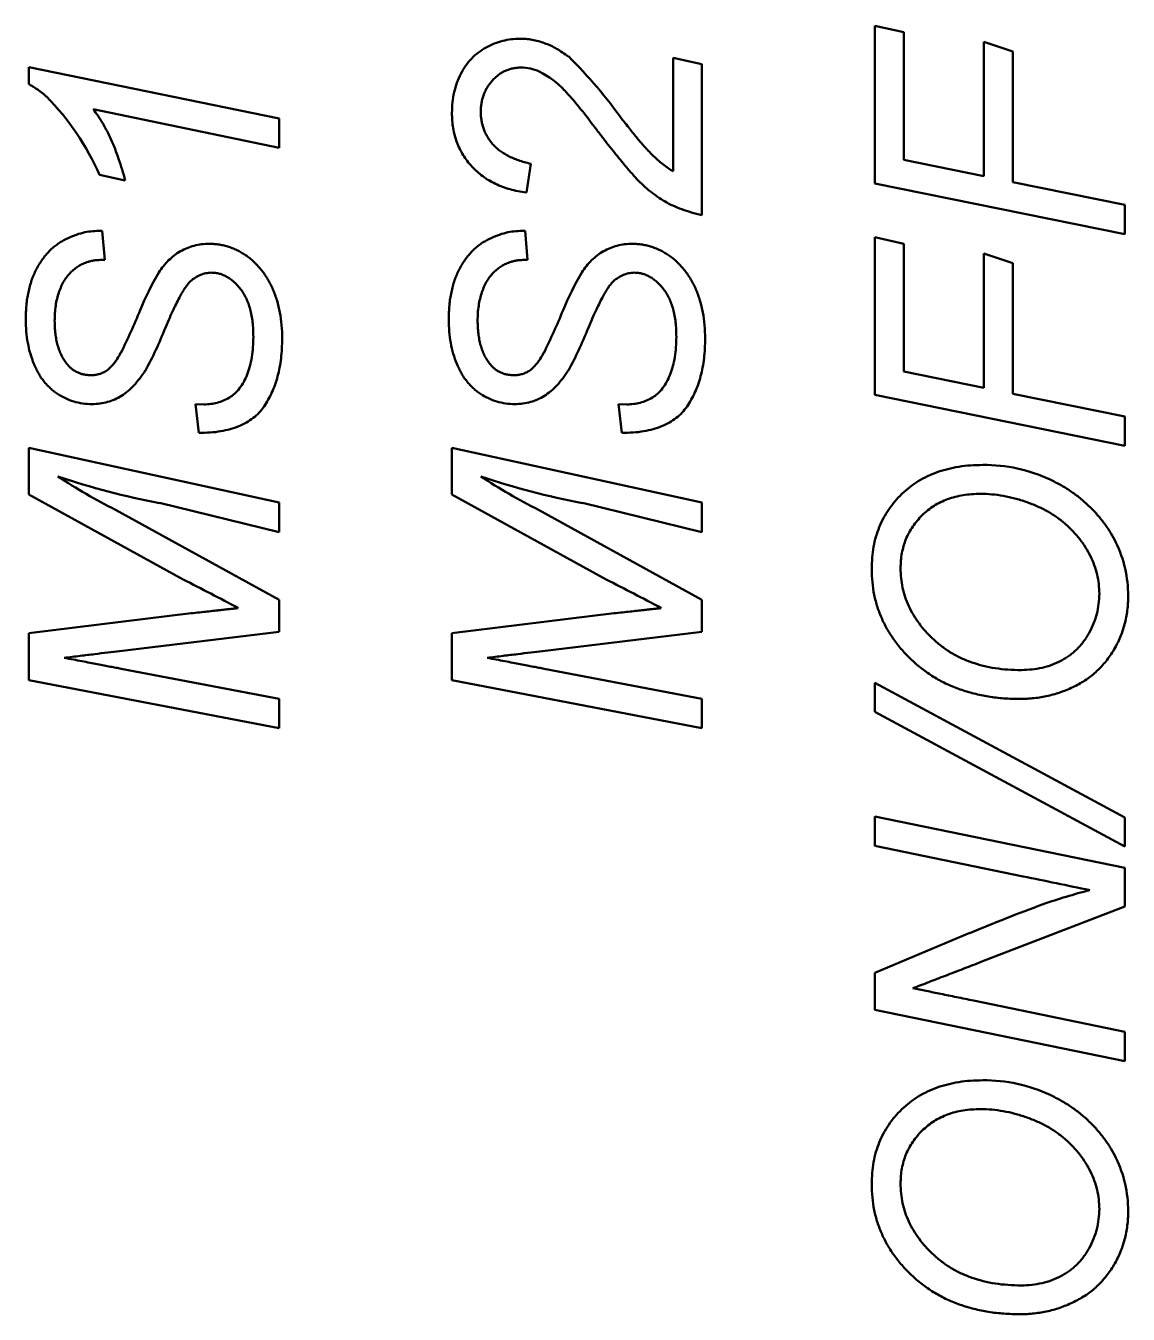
# Model space of a CAD drawing. Header units: millimetres. Extents: x 0 to 420, y 0 to 297.
# Drawn here: x 234.983 to 235.943, y 218.517 to 219.639 of the extents above; entities that cross this region are included whole.
import ezdxf

# ---------------------------------------------------------------- set-up
doc = ezdxf.new("R2010")
doc.units = ezdxf.units.MM
doc.header["$LTSCALE"] = 0.75
doc.layers.add('Visible', color=7, linetype='Continuous', lineweight=50)

msp = doc.modelspace()

# ---------------------------------------------------------------- linework, layer by layer
at = {"layer": 'Visible', "extrusion": (0, 1, 0)}
for p, q in [((235.7223, 219.6388), (235.7474, 219.6332)), ((235.7223, 219.5015), (235.7223, 219.6388)), ((235.7474, 219.6332), (235.7474, 219.522)), ((235.8172, 219.6247), (235.8423, 219.6163)), ((235.8172, 219.5078), (235.8172, 219.6247)), ((235.8423, 219.6163), (235.8423, 219.5027)), ((234.9857, 219.6029), (235.2034, 219.5582)), ((234.9857, 219.5879), (234.9857, 219.6029)), ((235.5466, 219.6108), (235.5717, 219.6055)), ((235.5466, 219.5121), (235.5466, 219.6108)), ((235.5717, 219.6055), (235.5717, 219.474)), ((235.2034, 219.5326), (235.0416, 219.5661)), ((235.2034, 219.5582), (235.2034, 219.5326)), ((235.4226, 219.5187), (235.4188, 219.4936)), ((235.7474, 219.522), (235.8172, 219.5078)), ((235.0694, 219.504), (235.0471, 219.509)), ((235.8423, 219.5027), (235.94, 219.4828)), ((235.94, 219.4573), (235.7223, 219.5015)), ((235.94, 219.4828), (235.94, 219.4573)), ((235.0448, 219.4601), (235.0494, 219.4601)), ((235.0494, 219.4601), (235.0516, 219.4349)), ((235.4131, 219.4601), (235.4177, 219.4601)), ((235.4177, 219.4601), (235.4199, 219.4349)), ((235.7223, 219.4546), (235.7474, 219.449)), ((235.7223, 219.3173), (235.7223, 219.4546)), ((235.7474, 219.449), (235.7474, 219.3378)), ((235.8172, 219.4405), (235.8423, 219.4321)), ((235.8172, 219.3236), (235.8172, 219.4405)), ((235.8423, 219.4321), (235.8423, 219.3184)), ((235.7474, 219.3378), (235.8172, 219.3236)), ((235.94, 219.273), (235.7223, 219.3173)), ((235.8423, 219.3184), (235.94, 219.2986)), ((235.1308, 219.3093), (235.1381, 219.309)), ((235.1336, 219.2842), (235.1308, 219.3093)), ((235.4991, 219.3093), (235.5064, 219.309)), ((235.5019, 219.2842), (235.4991, 219.3093)), ((235.94, 219.2986), (235.94, 219.273)), ((234.9857, 219.2712), (235.2034, 219.2235)), ((234.9857, 219.2305), (234.9857, 219.2712)), ((235.354, 219.2712), (235.5717, 219.2235)), ((235.354, 219.2305), (235.354, 219.2712)), ((235.1199, 219.1566), (234.9857, 219.2305)), ((235.2034, 219.1977), (235.0993, 219.2232)), ((235.2034, 219.2235), (235.2034, 219.1977)), ((235.4882, 219.1566), (235.354, 219.2305)), ((235.5717, 219.1977), (235.4676, 219.2232)), ((235.5717, 219.2235), (235.5717, 219.1977)), ((235.0611, 219.2173), (235.2034, 219.1389)), ((235.4294, 219.2173), (235.5717, 219.1389)), ((235.2034, 219.1389), (235.2034, 219.1111)), ((235.5717, 219.1389), (235.5717, 219.1111)), ((234.9857, 219.1099), (235.127, 219.1271)), ((235.354, 219.1099), (235.4953, 219.1271)), ((234.9857, 219.0688), (234.9857, 219.1099)), ((235.2034, 219.1111), (235.0645, 219.0941)), ((235.354, 219.0688), (235.354, 219.1099)), ((235.5717, 219.1111), (235.4328, 219.0941)), ((235.0659, 219.0788), (235.2034, 219.0525)), ((235.4342, 219.0788), (235.5717, 219.0525)), ((235.2034, 219.0271), (234.9857, 219.0688)), ((235.5717, 219.0271), (235.354, 219.0688)), ((235.7223, 219.0665), (235.94, 218.9493)), ((235.7223, 219.0414), (235.7223, 219.0665)), ((235.2034, 219.0525), (235.2034, 219.0271)), ((235.5717, 219.0525), (235.5717, 219.0271)), ((235.94, 218.9241), (235.7223, 219.0414)), ((235.7223, 218.9501), (235.94, 218.9053)), ((235.7223, 218.9245), (235.7223, 218.9501)), ((235.94, 218.9493), (235.94, 218.9241)), ((235.8513, 218.898), (235.7223, 218.9245)), ((235.94, 218.9053), (235.94, 218.8717)), ((235.94, 218.8717), (235.8155, 218.8237)), ((235.7223, 218.814), (235.805, 218.8487)), ((235.7223, 218.7818), (235.7223, 218.814)), ((235.8081, 218.7898), (235.94, 218.7627)), ((235.94, 218.7371), (235.7223, 218.7818)), ((235.94, 218.7627), (235.94, 218.7371))]:
    msp.add_line(p, q, dxfattribs=at)
at = {"layer": 'Visible', "extrusion": (1e-16, 0, -1)}
for centre, radius, start, end in [((-235.1562, 219.3101), 0.4252, 134.7216, 144.6296), ((-235.4144, 219.5655), 0.0369, 89.46, 115.1137), ((-235.3939, 219.5275), 0.0801, 116.8321, 136.6155), ((-234.9432, 219.512), 0.087, 119.2262, 131.5929), ((-235.1968, 219.3484), 0.3464, 137.4872, 143.7579), ((-234.8385, 219.4174), 0.2278, 135.4932, 156.2855), ((-235.3141, 219.2975), 0.2498, 21.9996, 30.4072), ((-235.6824, 219.2975), 0.2498, 21.9996, 30.4072), ((-234.4973, 219.6342), 0.6337, 202.5619, 206.2579), ((-234.8656, 219.6342), 0.6337, 202.5619, 206.2579), ((-234.8194, 219.4861), 0.3056, 201.3738, 208.8342), ((-235.1877, 219.4861), 0.3056, 201.3738, 208.8342), ((-235.8174, 219.1202), 0.1361, 89.524, 114.9275), ((-235.2777, 219.6493), 0.4833, 296.6206, 303.5186), ((-235.2138, 219.8393), 0.6267, 280.5246, 288.8951), ((-235.646, 219.6493), 0.4833, 296.6206, 303.5186), ((-235.5821, 219.8393), 0.6267, 280.5246, 288.8951), ((-235.8374, 219.1426), 0.1054, 154.0927, 180.2064), ((-233.7139, 216.3856), 3.1073, 116.9033, 117.9007), ((-234.0822, 216.3856), 3.1073, 116.9033, 117.9007), ((-236.0685, 218.2885), 0.6184, 71.1467, 75.0795), ((-236.3226, 217.6284), 1.3254, 67.0144, 69.9748), ((-235.8174, 218.5843), 0.1361, 89.524, 114.9275), ((-235.8374, 218.6067), 0.1054, 154.0927, 180.2064)]:
    msp.add_arc(centre, radius, start, end, dxfattribs=at)
at = {"layer": 'Visible'}
for points, knots in [([(235.354, 219.5631), (235.3541, 219.5661), (235.3542, 219.5721), (235.3558, 219.5809), (235.3582, 219.5892), (235.3616, 219.5971), (235.3659, 219.6042), (235.371, 219.6105), (235.377, 219.6158), (235.3837, 219.62), (235.3907, 219.6234), (235.3981, 219.6257), (235.4055, 219.6273), (235.4105, 219.6274), (235.413, 219.6275)], [0, 0, 0, 0, 0.093775, 0.184242, 0.272146, 0.359805, 0.44523, 0.526996, 0.607543, 0.688567, 0.768957, 0.846801, 0.923587, 1, 1, 1, 1]), ([(235.413, 219.6275), (235.4148, 219.6275), (235.4184, 219.6274), (235.4239, 219.6267), (235.4293, 219.6254), (235.4346, 219.6238), (235.4399, 219.6216), (235.4451, 219.6189), (235.4503, 219.6157), (235.4536, 219.6133), (235.4553, 219.6121)], [0, 0, 0, 0, 0.119031, 0.238895, 0.358879, 0.479511, 0.604039, 0.732078, 0.863557, 1, 1, 1, 1]), ([(235.414, 219.6024), (235.4129, 219.6024), (235.4105, 219.6023), (235.407, 219.6018), (235.4037, 219.6009), (235.4005, 219.5997), (235.3975, 219.5981), (235.3946, 219.5962), (235.3918, 219.5939), (235.3892, 219.5913), (235.3868, 219.5884), (235.3848, 219.5854), (235.383, 219.5822), (235.3816, 219.5789), (235.3805, 219.5754), (235.3797, 219.5717), (235.3792, 219.5678), (235.3791, 219.5652), (235.3791, 219.5639)], [0, 0, 0, 0, 0.061846, 0.122041, 0.181242, 0.240141, 0.298769, 0.358524, 0.420062, 0.483983, 0.548703, 0.611595, 0.674302, 0.736718, 0.799858, 0.864574, 0.931382, 1, 1, 1, 1]), ([(235.0416, 219.5661), (235.043, 219.5642), (235.046, 219.5603), (235.05, 219.5539), (235.0538, 219.547), (235.0573, 219.5395), (235.0608, 219.5314), (235.0638, 219.5228), (235.0669, 219.5136), (235.0686, 219.5073), (235.0694, 219.504)], [0, 0, 0, 0, 0.104795, 0.214653, 0.329478, 0.450781, 0.578007, 0.71213, 0.852652, 1, 1, 1, 1]), ([(235.4188, 219.4936), (235.4164, 219.4939), (235.4116, 219.4947), (235.4046, 219.4963), (235.3981, 219.4985), (235.3919, 219.5011), (235.3861, 219.5041), (235.3808, 219.5077), (235.3758, 219.5117), (235.3713, 219.5161), (235.3672, 219.521), (235.3637, 219.5262), (235.3607, 219.5316), (235.3582, 219.5374), (235.3563, 219.5434), (235.355, 219.5497), (235.3541, 219.5563), (235.354, 219.5608), (235.354, 219.5631)], [0, 0, 0, 0, 0.070834, 0.138824, 0.204057, 0.267787, 0.32956, 0.390811, 0.451414, 0.511997, 0.572223, 0.631749, 0.69113, 0.750382, 0.8101, 0.871361, 0.934657, 1, 1, 1, 1]), ([(235.3791, 219.5639), (235.3791, 219.5626), (235.3792, 219.56), (235.3797, 219.5561), (235.3805, 219.5524), (235.3816, 219.5488), (235.3831, 219.5454), (235.3849, 219.542), (235.387, 219.5388), (235.3894, 219.5358), (235.3922, 219.5328), (235.3954, 219.5301), (235.399, 219.5277), (235.4029, 219.5254), (235.4073, 219.5234), (235.412, 219.5216), (235.4171, 219.52), (235.4207, 219.5191), (235.4226, 219.5187)], [0, 0, 0, 0, 0.058002, 0.113841, 0.169167, 0.223943, 0.278709, 0.333397, 0.389562, 0.446644, 0.504744, 0.565731, 0.628435, 0.695174, 0.764687, 0.838475, 0.91722, 1, 1, 1, 1]), ([(235.5717, 219.474), (235.5686, 219.4747), (235.5626, 219.4761), (235.5542, 219.4789), (235.5465, 219.482), (235.5395, 219.4856), (235.533, 219.4897), (235.5267, 219.4944), (235.5206, 219.4996), (235.5156, 219.5046), (235.5115, 219.5092), (235.5078, 219.5134), (235.5037, 219.5183), (235.4991, 219.5238), (235.4941, 219.5302), (235.4885, 219.5372), (235.4825, 219.545), (235.4784, 219.5504), (235.4762, 219.5532)], [0, 0, 0, 0, 0.074728, 0.144155, 0.209055, 0.269772, 0.329257, 0.390128, 0.453407, 0.518695, 0.555247, 0.598869, 0.648871, 0.705704, 0.769204, 0.839328, 0.916349, 1, 1, 1, 1]), ([(235.503, 219.5563), (235.5043, 219.5547), (235.5067, 219.5516), (235.5103, 219.5471), (235.5137, 219.5429), (235.5168, 219.539), (235.5199, 219.5355), (235.5228, 219.5323), (235.5255, 219.5293), (235.5288, 219.526), (235.5328, 219.5222), (235.5375, 219.5182), (235.542, 219.5148), (235.5451, 219.513), (235.5466, 219.5121)], [0, 0, 0, 0, 0.097504, 0.18944, 0.275816, 0.356198, 0.431415, 0.500657, 0.564403, 0.622177, 0.728875, 0.826511, 0.916875, 1, 1, 1, 1]), ([(234.9829, 219.383), (234.9829, 219.3851), (234.983, 219.3893), (234.9834, 219.3953), (234.9841, 219.4011), (234.9851, 219.4067), (234.9864, 219.412), (234.9879, 219.4171), (234.9898, 219.4219), (234.9919, 219.4264), (234.9943, 219.4307), (234.9968, 219.4347), (234.9995, 219.4383), (235.0025, 219.4417), (235.0056, 219.4448), (235.0089, 219.4475), (235.0124, 219.45), (235.0172, 219.4528), (235.0233, 219.4556), (235.0306, 219.4581), (235.0378, 219.4598), (235.0425, 219.46), (235.0448, 219.4601)], [0, 0, 0, 0, 0.057176, 0.111722, 0.164533, 0.215802, 0.264855, 0.312737, 0.359156, 0.404479, 0.448591, 0.491133, 0.532527, 0.572766, 0.612072, 0.650989, 0.689487, 0.727825, 0.802251, 0.871443, 0.937168, 1, 1, 1, 1]), ([(235.3512, 219.383), (235.3512, 219.3851), (235.3513, 219.3893), (235.3517, 219.3953), (235.3524, 219.4011), (235.3534, 219.4067), (235.3547, 219.412), (235.3562, 219.4171), (235.3581, 219.4219), (235.3602, 219.4264), (235.3626, 219.4307), (235.3651, 219.4347), (235.3678, 219.4383), (235.3708, 219.4417), (235.3739, 219.4448), (235.3772, 219.4475), (235.3807, 219.45), (235.3855, 219.4528), (235.3916, 219.4556), (235.3989, 219.4581), (235.4061, 219.4598), (235.4108, 219.46), (235.4131, 219.4601)], [0, 0, 0, 0, 0.057176, 0.111722, 0.164533, 0.215802, 0.264855, 0.312737, 0.359156, 0.404479, 0.448591, 0.491133, 0.532527, 0.572766, 0.612072, 0.650989, 0.689487, 0.727825, 0.802251, 0.871443, 0.937168, 1, 1, 1, 1]), ([(235.0987, 219.4239), (235.1, 219.4258), (235.1026, 219.4296), (235.1072, 219.4346), (235.1121, 219.4389), (235.1175, 219.4425), (235.1233, 219.4454), (235.1295, 219.4474), (235.1361, 219.4487), (235.1406, 219.4488), (235.1429, 219.4489)], [0, 0, 0, 0, 0.131839, 0.258655, 0.381579, 0.503066, 0.623984, 0.745349, 0.869943, 1, 1, 1, 1]), ([(235.1429, 219.4489), (235.1443, 219.4489), (235.1472, 219.4488), (235.1515, 219.4483), (235.1556, 219.4475), (235.1598, 219.4463), (235.1637, 219.4448), (235.1677, 219.443), (235.1715, 219.4409), (235.1753, 219.4384), (235.1789, 219.4356), (235.1822, 219.4326), (235.1854, 219.4293), (235.1884, 219.4258), (235.1912, 219.422), (235.1937, 219.4179), (235.1961, 219.4136), (235.1989, 219.4076), (235.2019, 219.3994), (235.2044, 219.389), (235.2059, 219.378), (235.2061, 219.3704), (235.2062, 219.3665)], [0, 0, 0, 0, 0.037666, 0.074407, 0.111239, 0.147582, 0.184628, 0.22185, 0.259758, 0.298589, 0.337507, 0.376952, 0.416342, 0.455858, 0.496285, 0.537536, 0.579648, 0.622916, 0.711502, 0.803332, 0.899034, 1, 1, 1, 1]), ([(235.467, 219.4239), (235.4683, 219.4258), (235.4709, 219.4296), (235.4755, 219.4346), (235.4804, 219.4389), (235.4858, 219.4425), (235.4916, 219.4454), (235.4978, 219.4474), (235.5044, 219.4487), (235.5089, 219.4488), (235.5112, 219.4489)], [0, 0, 0, 0, 0.131839, 0.258655, 0.381579, 0.503066, 0.623984, 0.745349, 0.869943, 1, 1, 1, 1]), ([(235.5112, 219.4489), (235.5126, 219.4489), (235.5155, 219.4488), (235.5198, 219.4483), (235.5239, 219.4475), (235.5281, 219.4463), (235.532, 219.4448), (235.536, 219.443), (235.5398, 219.4409), (235.5436, 219.4384), (235.5472, 219.4356), (235.5505, 219.4326), (235.5537, 219.4293), (235.5567, 219.4258), (235.5595, 219.422), (235.562, 219.4179), (235.5644, 219.4136), (235.5672, 219.4076), (235.5702, 219.3994), (235.5727, 219.389), (235.5742, 219.378), (235.5744, 219.3704), (235.5745, 219.3665)], [0, 0, 0, 0, 0.037666, 0.074407, 0.111239, 0.147582, 0.184628, 0.22185, 0.259758, 0.298589, 0.337507, 0.376952, 0.416342, 0.455858, 0.496285, 0.537536, 0.579648, 0.622916, 0.711502, 0.803332, 0.899034, 1, 1, 1, 1]), ([(235.0516, 219.4349), (235.0502, 219.4349), (235.0474, 219.4349), (235.0436, 219.4346), (235.0402, 219.4341), (235.0381, 219.4335), (235.0372, 219.4333)], [0, 0, 0, 0, 0.299093, 0.566055, 0.79909, 1, 1, 1, 1]), ([(235.4199, 219.4349), (235.4185, 219.4349), (235.4157, 219.4349), (235.4119, 219.4346), (235.4085, 219.4341), (235.4064, 219.4335), (235.4055, 219.4333)], [0, 0, 0, 0, 0.299093, 0.566055, 0.79909, 1, 1, 1, 1]), ([(235.0372, 219.4333), (235.0357, 219.4327), (235.0328, 219.4317), (235.0288, 219.4295), (235.0252, 219.427), (235.0218, 219.424), (235.0188, 219.4205), (235.0161, 219.4165), (235.0137, 219.4118), (235.0117, 219.4066), (235.01, 219.401), (235.0089, 219.3949), (235.0081, 219.3886), (235.0081, 219.3842), (235.008, 219.382)], [0, 0, 0, 0, 0.073908, 0.145681, 0.215403, 0.285166, 0.35694, 0.43333, 0.515244, 0.603983, 0.697243, 0.794067, 0.894593, 1, 1, 1, 1]), ([(235.1445, 219.4238), (235.1429, 219.4237), (235.1396, 219.4235), (235.1349, 219.422), (235.1304, 219.4197), (235.1277, 219.4175), (235.1263, 219.4163)], [0, 0, 0, 0, 0.244212, 0.484487, 0.733927, 1, 1, 1, 1]), ([(235.1811, 219.368), (235.181, 219.3702), (235.181, 219.3745), (235.1805, 219.3807), (235.1796, 219.3865), (235.1784, 219.3919), (235.1768, 219.3969), (235.1749, 219.4015), (235.1727, 219.4057), (235.17, 219.4095), (235.1672, 219.4128), (235.1643, 219.4158), (235.1612, 219.4182), (235.1581, 219.4202), (235.1549, 219.4218), (235.1515, 219.423), (235.148, 219.4236), (235.1457, 219.4237), (235.1445, 219.4238)], [0, 0, 0, 0, 0.089108, 0.173175, 0.252515, 0.326931, 0.397455, 0.464388, 0.528794, 0.590654, 0.650098, 0.705993, 0.758875, 0.808781, 0.857327, 0.90527, 0.952126, 1, 1, 1, 1]), ([(235.4055, 219.4333), (235.404, 219.4327), (235.4011, 219.4317), (235.3971, 219.4295), (235.3935, 219.427), (235.3901, 219.424), (235.3871, 219.4205), (235.3844, 219.4165), (235.382, 219.4118), (235.38, 219.4066), (235.3783, 219.401), (235.3772, 219.3949), (235.3764, 219.3886), (235.3764, 219.3842), (235.3763, 219.382)], [0, 0, 0, 0, 0.073908, 0.145681, 0.215403, 0.285166, 0.35694, 0.43333, 0.515244, 0.603983, 0.697243, 0.794067, 0.894593, 1, 1, 1, 1]), ([(235.5128, 219.4238), (235.5112, 219.4237), (235.5079, 219.4235), (235.5032, 219.422), (235.4987, 219.4197), (235.496, 219.4175), (235.4946, 219.4163)], [0, 0, 0, 0, 0.244212, 0.484487, 0.733927, 1, 1, 1, 1]), ([(235.5494, 219.368), (235.5493, 219.3702), (235.5493, 219.3745), (235.5488, 219.3807), (235.5479, 219.3865), (235.5467, 219.3919), (235.5451, 219.3969), (235.5432, 219.4015), (235.541, 219.4057), (235.5383, 219.4095), (235.5355, 219.4128), (235.5326, 219.4158), (235.5295, 219.4182), (235.5264, 219.4202), (235.5232, 219.4218), (235.5198, 219.423), (235.5163, 219.4236), (235.514, 219.4237), (235.5128, 219.4238)], [0, 0, 0, 0, 0.089108, 0.173175, 0.252515, 0.326931, 0.397455, 0.464388, 0.528794, 0.590654, 0.650098, 0.705993, 0.758875, 0.808781, 0.857327, 0.90527, 0.952126, 1, 1, 1, 1]), ([(235.1263, 219.4163), (235.1256, 219.4156), (235.124, 219.4139), (235.1217, 219.4107), (235.1191, 219.4067), (235.1165, 219.4019), (235.1136, 219.3962), (235.1105, 219.3898), (235.1073, 219.3825), (235.1051, 219.3774), (235.104, 219.3747)], [0, 0, 0, 0, 0.066323, 0.14902, 0.248176, 0.364199, 0.497344, 0.646948, 0.815162, 1, 1, 1, 1]), ([(235.4946, 219.4163), (235.4939, 219.4156), (235.4923, 219.4139), (235.49, 219.4107), (235.4874, 219.4067), (235.4848, 219.4019), (235.4819, 219.3962), (235.4788, 219.3898), (235.4756, 219.3825), (235.4734, 219.3774), (235.4723, 219.3747)], [0, 0, 0, 0, 0.066323, 0.14902, 0.248176, 0.364199, 0.497344, 0.646948, 0.815162, 1, 1, 1, 1]), ([(235.0405, 219.3093), (235.0378, 219.3094), (235.0325, 219.3097), (235.0246, 219.3114), (235.0173, 219.3142), (235.0115, 219.3174), (235.0072, 219.3205), (235.0041, 219.3232), (235.0013, 219.3261), (234.9985, 219.3292), (234.9961, 219.3326), (234.9938, 219.3363), (234.9918, 219.3402), (234.9893, 219.3458), (234.9867, 219.3532), (234.9845, 219.3627), (234.9831, 219.3727), (234.983, 219.3795), (234.9829, 219.383)], [0, 0, 0, 0, 0.077405, 0.152559, 0.227192, 0.302475, 0.340841, 0.379116, 0.417572, 0.457017, 0.496879, 0.53754, 0.57969, 0.622981, 0.71226, 0.804397, 0.899865, 1, 1, 1, 1]), ([(235.008, 219.382), (235.0081, 219.38), (235.0081, 219.3763), (235.0086, 219.3707), (235.0094, 219.3656), (235.0106, 219.3607), (235.012, 219.3562), (235.0138, 219.352), (235.0159, 219.3481), (235.0176, 219.3458), (235.0184, 219.3447)], [0, 0, 0, 0, 0.148135, 0.287893, 0.419962, 0.545936, 0.665449, 0.780797, 0.892095, 1, 1, 1, 1]), ([(235.4088, 219.3093), (235.4061, 219.3094), (235.4008, 219.3097), (235.3929, 219.3114), (235.3856, 219.3142), (235.3798, 219.3174), (235.3755, 219.3205), (235.3724, 219.3232), (235.3696, 219.3261), (235.3668, 219.3292), (235.3644, 219.3326), (235.3621, 219.3363), (235.3601, 219.3402), (235.3576, 219.3458), (235.355, 219.3532), (235.3528, 219.3627), (235.3514, 219.3727), (235.3513, 219.3795), (235.3512, 219.383)], [0, 0, 0, 0, 0.077405, 0.152559, 0.227192, 0.302475, 0.340841, 0.379116, 0.417572, 0.457017, 0.496879, 0.53754, 0.57969, 0.622981, 0.71226, 0.804397, 0.899865, 1, 1, 1, 1]), ([(235.3763, 219.382), (235.3764, 219.38), (235.3764, 219.3763), (235.3769, 219.3707), (235.3777, 219.3656), (235.3789, 219.3607), (235.3803, 219.3562), (235.3821, 219.352), (235.3842, 219.3481), (235.3859, 219.3458), (235.3867, 219.3447)], [0, 0, 0, 0, 0.148135, 0.287893, 0.419962, 0.545936, 0.665449, 0.780797, 0.892095, 1, 1, 1, 1]), ([(235.1381, 219.309), (235.14, 219.3091), (235.1439, 219.3093), (235.1496, 219.3104), (235.1551, 219.3123), (235.1603, 219.3149), (235.1651, 219.3184), (235.1692, 219.3231), (235.1729, 219.3286), (235.1758, 219.3351), (235.1782, 219.3424), (235.1799, 219.3504), (235.1809, 219.359), (235.181, 219.3649), (235.1811, 219.368)], [0, 0, 0, 0, 0.071523, 0.141605, 0.210485, 0.280464, 0.351512, 0.425584, 0.505344, 0.591665, 0.684611, 0.783005, 0.887851, 1, 1, 1, 1]), ([(235.5064, 219.309), (235.5083, 219.3091), (235.5122, 219.3093), (235.5179, 219.3104), (235.5234, 219.3123), (235.5286, 219.3149), (235.5334, 219.3184), (235.5375, 219.3231), (235.5412, 219.3286), (235.5441, 219.3351), (235.5465, 219.3424), (235.5482, 219.3504), (235.5492, 219.359), (235.5493, 219.3649), (235.5494, 219.368)], [0, 0, 0, 0, 0.071523, 0.141605, 0.210485, 0.280464, 0.351512, 0.425584, 0.505344, 0.591665, 0.684611, 0.783005, 0.887851, 1, 1, 1, 1]), ([(235.2062, 219.3665), (235.2061, 219.3635), (235.206, 219.3577), (235.2053, 219.3493), (235.2041, 219.3412), (235.2023, 219.3336), (235.2002, 219.3264), (235.1974, 219.3196), (235.1942, 219.3132), (235.1905, 219.3072), (235.1862, 219.3018), (235.181, 219.2971), (235.175, 219.2931), (235.1682, 219.2899), (235.1607, 219.2873), (235.1524, 219.2855), (235.1432, 219.2844), (235.1369, 219.2843), (235.1336, 219.2842)], [0, 0, 0, 0, 0.070317, 0.137399, 0.20184, 0.263994, 0.323689, 0.381619, 0.438136, 0.493665, 0.548551, 0.603446, 0.660104, 0.71926, 0.78178, 0.849153, 0.921688, 1, 1, 1, 1]), ([(235.5745, 219.3665), (235.5744, 219.3635), (235.5743, 219.3577), (235.5736, 219.3493), (235.5724, 219.3412), (235.5706, 219.3336), (235.5685, 219.3264), (235.5657, 219.3196), (235.5625, 219.3132), (235.5588, 219.3072), (235.5545, 219.3018), (235.5493, 219.2971), (235.5433, 219.2931), (235.5365, 219.2899), (235.529, 219.2873), (235.5207, 219.2855), (235.5115, 219.2844), (235.5052, 219.2843), (235.5019, 219.2842)], [0, 0, 0, 0, 0.070317, 0.137399, 0.20184, 0.263994, 0.323689, 0.381619, 0.438136, 0.493665, 0.548551, 0.603446, 0.660104, 0.71926, 0.78178, 0.849153, 0.921688, 1, 1, 1, 1]), ([(235.0184, 219.3447), (235.0191, 219.3438), (235.0204, 219.3422), (235.0227, 219.3402), (235.0251, 219.3384), (235.0277, 219.337), (235.0304, 219.3358), (235.0333, 219.3351), (235.0364, 219.3346), (235.0384, 219.3345), (235.0395, 219.3345)], [0, 0, 0, 0, 0.129879, 0.254386, 0.377539, 0.498034, 0.61873, 0.741543, 0.868751, 1, 1, 1, 1]), ([(235.0395, 219.3345), (235.0408, 219.3345), (235.0433, 219.3346), (235.0469, 219.3354), (235.0503, 219.3367), (235.0536, 219.3386), (235.0567, 219.3412), (235.0598, 219.3447), (235.0628, 219.3489), (235.0646, 219.3522), (235.0655, 219.3539)], [0, 0, 0, 0, 0.110646, 0.217163, 0.323195, 0.430051, 0.545392, 0.678365, 0.829398, 1, 1, 1, 1]), ([(235.3867, 219.3447), (235.3874, 219.3438), (235.3887, 219.3422), (235.391, 219.3402), (235.3934, 219.3384), (235.396, 219.337), (235.3987, 219.3358), (235.4016, 219.3351), (235.4047, 219.3346), (235.4067, 219.3345), (235.4078, 219.3345)], [0, 0, 0, 0, 0.129879, 0.254386, 0.377539, 0.498034, 0.61873, 0.741543, 0.868751, 1, 1, 1, 1]), ([(235.4078, 219.3345), (235.4091, 219.3345), (235.4116, 219.3346), (235.4152, 219.3354), (235.4186, 219.3367), (235.4219, 219.3386), (235.425, 219.3412), (235.4281, 219.3447), (235.4311, 219.3489), (235.4329, 219.3522), (235.4338, 219.3539)], [0, 0, 0, 0, 0.110646, 0.217163, 0.323195, 0.430051, 0.545392, 0.678365, 0.829398, 1, 1, 1, 1]), ([(235.087, 219.3387), (235.0855, 219.3363), (235.0824, 219.3317), (235.0772, 219.3257), (235.072, 219.3205), (235.0663, 219.3164), (235.0604, 219.3132), (235.0541, 219.311), (235.0475, 219.3096), (235.0429, 219.3094), (235.0405, 219.3093)], [0, 0, 0, 0, 0.148787, 0.285958, 0.413115, 0.532034, 0.646954, 0.76094, 0.878135, 1, 1, 1, 1]), ([(235.4553, 219.3387), (235.4538, 219.3363), (235.4507, 219.3317), (235.4455, 219.3257), (235.4403, 219.3205), (235.4346, 219.3164), (235.4287, 219.3132), (235.4224, 219.311), (235.4158, 219.3096), (235.4112, 219.3094), (235.4088, 219.3093)], [0, 0, 0, 0, 0.148787, 0.285958, 0.413115, 0.532034, 0.646954, 0.76094, 0.878135, 1, 1, 1, 1]), ([(235.7195, 219.1659), (235.7196, 219.1692), (235.7197, 219.1756), (235.721, 219.1849), (235.723, 219.1938), (235.7259, 219.2022), (235.7297, 219.2102), (235.7342, 219.2177), (235.7396, 219.2247), (235.7457, 219.2312), (235.7526, 219.2371), (235.76, 219.2423), (235.768, 219.2466), (235.7766, 219.2502), (235.7857, 219.2529), (235.7954, 219.2549), (235.8057, 219.2561), (235.8127, 219.2562), (235.8163, 219.2563)], [0, 0, 0, 0, 0.06557, 0.128735, 0.18968, 0.249063, 0.307551, 0.365938, 0.424966, 0.48518, 0.545743, 0.60627, 0.667126, 0.728998, 0.792845, 0.858811, 0.927708, 1, 1, 1, 1]), ([(235.8748, 219.2436), (235.878, 219.242), (235.8845, 219.2388), (235.8936, 219.233), (235.902, 219.2267), (235.9096, 219.2198), (235.9165, 219.2125), (235.9226, 219.2048), (235.9279, 219.197), (235.9308, 219.1914), (235.9322, 219.1887)], [0, 0, 0, 0, 0.135348, 0.266964, 0.396515, 0.524227, 0.648407, 0.769078, 0.885562, 1, 1, 1, 1]), ([(235.8142, 219.2312), (235.8116, 219.2311), (235.8066, 219.231), (235.7992, 219.2301), (235.7922, 219.2287), (235.7856, 219.2266), (235.7795, 219.224), (235.7737, 219.2208), (235.7684, 219.217), (235.7634, 219.2126), (235.759, 219.2078), (235.7552, 219.2027), (235.7519, 219.1974), (235.7492, 219.1917), (235.7472, 219.1857), (235.7457, 219.1795), (235.7448, 219.173), (235.7447, 219.1686), (235.7446, 219.1664)], [0, 0, 0, 0, 0.072789, 0.14192, 0.208674, 0.272904, 0.335142, 0.396976, 0.458204, 0.519861, 0.580881, 0.640702, 0.699219, 0.757526, 0.816322, 0.875985, 0.937009, 1, 1, 1, 1]), ([(235.9177, 219.1441), (235.9176, 219.147), (235.9174, 219.1526), (235.9158, 219.161), (235.9135, 219.1691), (235.91, 219.177), (235.9058, 219.1846), (235.9007, 219.1918), (235.8949, 219.1985), (235.8883, 219.2049), (235.881, 219.2107), (235.8728, 219.2159), (235.8638, 219.2204), (235.8541, 219.2242), (235.8442, 219.2273), (235.8341, 219.2295), (235.8242, 219.2309), (235.8175, 219.2311), (235.8142, 219.2312)], [0, 0, 0, 0, 0.056934, 0.113201, 0.169742, 0.226928, 0.285142, 0.343532, 0.403069, 0.463886, 0.526757, 0.590969, 0.657978, 0.727863, 0.798589, 0.866979, 0.934055, 1, 1, 1, 1]), ([(235.8487, 219.0525), (235.844, 219.0526), (235.8348, 219.0528), (235.8213, 219.0544), (235.8086, 219.057), (235.7965, 219.0606), (235.7851, 219.0652), (235.7744, 219.0709), (235.7644, 219.0777), (235.7551, 219.0854), (235.7468, 219.0939), (235.7395, 219.1029), (235.7333, 219.1123), (235.7283, 219.1221), (235.7243, 219.1324), (235.7215, 219.1432), (235.7198, 219.1544), (235.7196, 219.162), (235.7195, 219.1659)], [0, 0, 0, 0, 0.073381, 0.143531, 0.211208, 0.27664, 0.340385, 0.403152, 0.465616, 0.528636, 0.590764, 0.65065, 0.709022, 0.766389, 0.82352, 0.881009, 0.939765, 1, 1, 1, 1]), ([(235.7446, 219.1664), (235.7447, 219.1635), (235.7449, 219.1578), (235.7463, 219.1494), (235.7485, 219.1412), (235.7516, 219.1333), (235.7557, 219.1256), (235.7606, 219.1182), (235.7665, 219.1111), (235.7731, 219.1043), (235.7805, 219.0981), (235.7886, 219.0926), (235.7973, 219.0879), (235.8067, 219.0842), (235.8166, 219.0812), (235.8271, 219.0791), (235.8383, 219.0779), (235.8459, 219.0777), (235.8498, 219.0777)], [0, 0, 0, 0, 0.056367, 0.111664, 0.166499, 0.221883, 0.277844, 0.335488, 0.395082, 0.45761, 0.521172, 0.584417, 0.648522, 0.713569, 0.780943, 0.85081, 0.923465, 1, 1, 1, 1]), ([(235.8498, 219.0777), (235.8529, 219.0778), (235.8589, 219.078), (235.8678, 219.0796), (235.8763, 219.082), (235.883, 219.0851), (235.8881, 219.0879), (235.8917, 219.0904), (235.8951, 219.093), (235.8983, 219.0959), (235.9013, 219.0991), (235.904, 219.1025), (235.9066, 219.1062), (235.9096, 219.1114), (235.9129, 219.1182), (235.9156, 219.1266), (235.9173, 219.1353), (235.9176, 219.1412), (235.9177, 219.1441)], [0, 0, 0, 0, 0.086713, 0.170424, 0.253503, 0.336156, 0.377683, 0.418195, 0.458822, 0.499477, 0.540111, 0.58125, 0.623132, 0.665987, 0.75133, 0.834629, 0.916948, 1, 1, 1, 1]), ([(235.127, 219.1271), (235.1294, 219.1274), (235.1341, 219.1279), (235.1407, 219.1286), (235.1468, 219.1293), (235.1523, 219.1299), (235.1571, 219.1305), (235.1612, 219.1309), (235.1648, 219.1313), (235.167, 219.1316), (235.1679, 219.1317)], [0, 0, 0, 0, 0.177865, 0.340772, 0.48872, 0.621827, 0.739043, 0.841298, 0.928595, 1, 1, 1, 1]), ([(235.4953, 219.1271), (235.4977, 219.1274), (235.5024, 219.1279), (235.509, 219.1286), (235.5151, 219.1293), (235.5206, 219.1299), (235.5254, 219.1305), (235.5295, 219.1309), (235.5331, 219.1313), (235.5353, 219.1316), (235.5362, 219.1317)], [0, 0, 0, 0, 0.177865, 0.340772, 0.48872, 0.621827, 0.739043, 0.841298, 0.928595, 1, 1, 1, 1]), ([(235.9428, 219.1422), (235.9428, 219.1401), (235.9427, 219.1359), (235.9421, 219.1297), (235.9411, 219.1236), (235.9398, 219.1177), (235.938, 219.1119), (235.9359, 219.1062), (235.9334, 219.1007), (235.9305, 219.0954), (235.9272, 219.0903), (235.9237, 219.0855), (235.9198, 219.081), (235.9157, 219.0768), (235.9112, 219.0729), (235.9064, 219.0694), (235.9013, 219.0662), (235.8959, 219.0633), (235.8903, 219.0608), (235.8847, 219.0586), (235.8789, 219.0567), (235.873, 219.0552), (235.8671, 219.054), (235.861, 219.0532), (235.8549, 219.0526), (235.8507, 219.0526), (235.8487, 219.0525)], [0, 0, 0, 0, 0.04374, 0.086472, 0.128617, 0.17039, 0.211696, 0.252916, 0.294456, 0.336259, 0.377879, 0.418789, 0.459555, 0.499789, 0.540555, 0.581047, 0.622505, 0.664309, 0.706393, 0.748493, 0.790068, 0.831544, 0.873361, 0.915079, 0.957458, 1, 1, 1, 1]), ([(235.0645, 219.0941), (235.0611, 219.0937), (235.0539, 219.0929), (235.0425, 219.0915), (235.0299, 219.09), (235.021, 219.0889), (235.0164, 219.0883)], [0, 0, 0, 0, 0.211421, 0.448209, 0.711367, 1, 1, 1, 1]), ([(235.0164, 219.0883), (235.019, 219.0878), (235.0242, 219.0869), (235.0316, 219.0854), (235.0386, 219.0841), (235.045, 219.0829), (235.051, 219.0817), (235.0564, 219.0806), (235.0613, 219.0798), (235.0645, 219.0791), (235.0659, 219.0788)], [0, 0, 0, 0, 0.160222, 0.31078, 0.451511, 0.580877, 0.701592, 0.81078, 0.910142, 1, 1, 1, 1]), ([(235.4328, 219.0941), (235.4294, 219.0937), (235.4222, 219.0929), (235.4108, 219.0915), (235.3982, 219.09), (235.3893, 219.0889), (235.3847, 219.0883)], [0, 0, 0, 0, 0.211421, 0.448209, 0.711367, 1, 1, 1, 1]), ([(235.3847, 219.0883), (235.3873, 219.0878), (235.3925, 219.0869), (235.3999, 219.0854), (235.4069, 219.0841), (235.4133, 219.0829), (235.4193, 219.0817), (235.4247, 219.0806), (235.4296, 219.0798), (235.4328, 219.0791), (235.4342, 219.0788)], [0, 0, 0, 0, 0.160222, 0.31078, 0.451511, 0.580877, 0.701592, 0.81078, 0.910142, 1, 1, 1, 1]), ([(235.9093, 218.8861), (235.8996, 218.888), (235.8803, 218.892), (235.861, 218.896), (235.8513, 218.898)], [0, 0, 0, 0, 0.499565, 1, 1, 1, 1]), ([(235.8155, 218.8237), (235.8101, 218.8216), (235.7995, 218.8175), (235.784, 218.8116), (235.7694, 218.806), (235.7599, 218.8023), (235.7553, 218.8006)], [0, 0, 0, 0, 0.271451, 0.528715, 0.771645, 1, 1, 1, 1]), ([(235.7553, 218.8006), (235.7592, 218.7998), (235.7673, 218.7982), (235.78, 218.7955), (235.7937, 218.7928), (235.8032, 218.7908), (235.8081, 218.7898)], [0, 0, 0, 0, 0.21975, 0.459511, 0.71975, 1, 1, 1, 1]), ([(235.7195, 218.63), (235.7196, 218.6332), (235.7197, 218.6396), (235.721, 218.649), (235.723, 218.6579), (235.7259, 218.6663), (235.7297, 218.6743), (235.7342, 218.6818), (235.7396, 218.6888), (235.7457, 218.6953), (235.7526, 218.7012), (235.76, 218.7064), (235.768, 218.7107), (235.7766, 218.7143), (235.7857, 218.717), (235.7954, 218.719), (235.8057, 218.7202), (235.8127, 218.7203), (235.8163, 218.7204)], [0, 0, 0, 0, 0.06557, 0.128735, 0.18968, 0.249063, 0.307551, 0.365938, 0.424966, 0.48518, 0.545743, 0.60627, 0.667126, 0.728998, 0.792845, 0.858811, 0.927708, 1, 1, 1, 1]), ([(235.8748, 218.7077), (235.878, 218.7061), (235.8845, 218.7028), (235.8936, 218.6971), (235.902, 218.6908), (235.9096, 218.6839), (235.9165, 218.6765), (235.9226, 218.6689), (235.9279, 218.661), (235.9308, 218.6555), (235.9322, 218.6527)], [0, 0, 0, 0, 0.135348, 0.266964, 0.396515, 0.524227, 0.648407, 0.769078, 0.885562, 1, 1, 1, 1]), ([(235.8142, 218.6953), (235.8116, 218.6952), (235.8066, 218.6951), (235.7992, 218.6942), (235.7922, 218.6928), (235.7856, 218.6907), (235.7795, 218.6881), (235.7737, 218.6849), (235.7684, 218.681), (235.7634, 218.6767), (235.759, 218.6719), (235.7552, 218.6668), (235.7519, 218.6614), (235.7492, 218.6558), (235.7472, 218.6498), (235.7457, 218.6436), (235.7448, 218.6371), (235.7447, 218.6327), (235.7446, 218.6305)], [0, 0, 0, 0, 0.072789, 0.14192, 0.208674, 0.272904, 0.335142, 0.396976, 0.458204, 0.519861, 0.580881, 0.640702, 0.699219, 0.757526, 0.816322, 0.875985, 0.937009, 1, 1, 1, 1]), ([(235.9177, 218.6082), (235.9176, 218.6111), (235.9174, 218.6167), (235.9158, 218.6251), (235.9135, 218.6332), (235.91, 218.6411), (235.9058, 218.6486), (235.9007, 218.6558), (235.8949, 218.6626), (235.8883, 218.669), (235.881, 218.6748), (235.8728, 218.68), (235.8638, 218.6845), (235.8541, 218.6883), (235.8442, 218.6914), (235.8341, 218.6936), (235.8242, 218.695), (235.8175, 218.6952), (235.8142, 218.6953)], [0, 0, 0, 0, 0.056934, 0.113201, 0.169742, 0.226928, 0.285142, 0.343532, 0.403069, 0.463886, 0.526757, 0.590969, 0.657978, 0.727863, 0.798589, 0.866979, 0.934055, 1, 1, 1, 1]), ([(235.8487, 218.5166), (235.844, 218.5167), (235.8348, 218.5169), (235.8213, 218.5185), (235.8086, 218.5211), (235.7965, 218.5247), (235.7851, 218.5293), (235.7744, 218.535), (235.7644, 218.5418), (235.7551, 218.5495), (235.7468, 218.558), (235.7395, 218.5669), (235.7333, 218.5763), (235.7283, 218.5862), (235.7243, 218.5965), (235.7215, 218.6073), (235.7198, 218.6185), (235.7196, 218.6261), (235.7195, 218.63)], [0, 0, 0, 0, 0.073381, 0.143531, 0.211208, 0.27664, 0.340385, 0.403152, 0.465616, 0.528636, 0.590764, 0.65065, 0.709022, 0.766389, 0.82352, 0.881009, 0.939765, 1, 1, 1, 1]), ([(235.7446, 218.6305), (235.7447, 218.6276), (235.7449, 218.6219), (235.7463, 218.6134), (235.7485, 218.6053), (235.7516, 218.5973), (235.7557, 218.5897), (235.7606, 218.5823), (235.7665, 218.5752), (235.7731, 218.5684), (235.7805, 218.5622), (235.7886, 218.5567), (235.7973, 218.552), (235.8067, 218.5483), (235.8166, 218.5453), (235.8271, 218.5432), (235.8383, 218.542), (235.8459, 218.5418), (235.8498, 218.5417)], [0, 0, 0, 0, 0.056367, 0.111664, 0.166499, 0.221883, 0.277844, 0.335488, 0.395082, 0.45761, 0.521172, 0.584417, 0.648522, 0.713569, 0.780943, 0.85081, 0.923465, 1, 1, 1, 1]), ([(235.9428, 218.6063), (235.9428, 218.6042), (235.9427, 218.6), (235.9421, 218.5938), (235.9411, 218.5877), (235.9398, 218.5817), (235.938, 218.576), (235.9359, 218.5703), (235.9334, 218.5648), (235.9305, 218.5595), (235.9272, 218.5544), (235.9237, 218.5496), (235.9198, 218.5451), (235.9157, 218.5409), (235.9112, 218.537), (235.9064, 218.5335), (235.9013, 218.5303), (235.8959, 218.5274), (235.8903, 218.5249), (235.8847, 218.5227), (235.8789, 218.5208), (235.873, 218.5193), (235.8671, 218.5181), (235.861, 218.5173), (235.8549, 218.5167), (235.8507, 218.5167), (235.8487, 218.5166)], [0, 0, 0, 0, 0.04374, 0.086472, 0.128617, 0.17039, 0.211696, 0.252916, 0.294456, 0.336259, 0.377879, 0.418789, 0.459555, 0.499789, 0.540555, 0.581047, 0.622505, 0.664309, 0.706393, 0.748493, 0.790068, 0.831544, 0.873361, 0.915079, 0.957458, 1, 1, 1, 1]), ([(235.8498, 218.5417), (235.8529, 218.5418), (235.8589, 218.542), (235.8678, 218.5436), (235.8763, 218.5461), (235.883, 218.5491), (235.8881, 218.552), (235.8917, 218.5544), (235.8951, 218.5571), (235.8983, 218.56), (235.9013, 218.5632), (235.904, 218.5666), (235.9066, 218.5703), (235.9096, 218.5755), (235.9129, 218.5823), (235.9156, 218.5907), (235.9173, 218.5994), (235.9176, 218.6053), (235.9177, 218.6082)], [0, 0, 0, 0, 0.086713, 0.170424, 0.253503, 0.336156, 0.377683, 0.418195, 0.458822, 0.499477, 0.540111, 0.58125, 0.623132, 0.665987, 0.75133, 0.834629, 0.916948, 1, 1, 1, 1])]:
    msp.add_open_spline(points, degree=3, knots=knots, dxfattribs=at)

doc.saveas('drawing.dxf')
